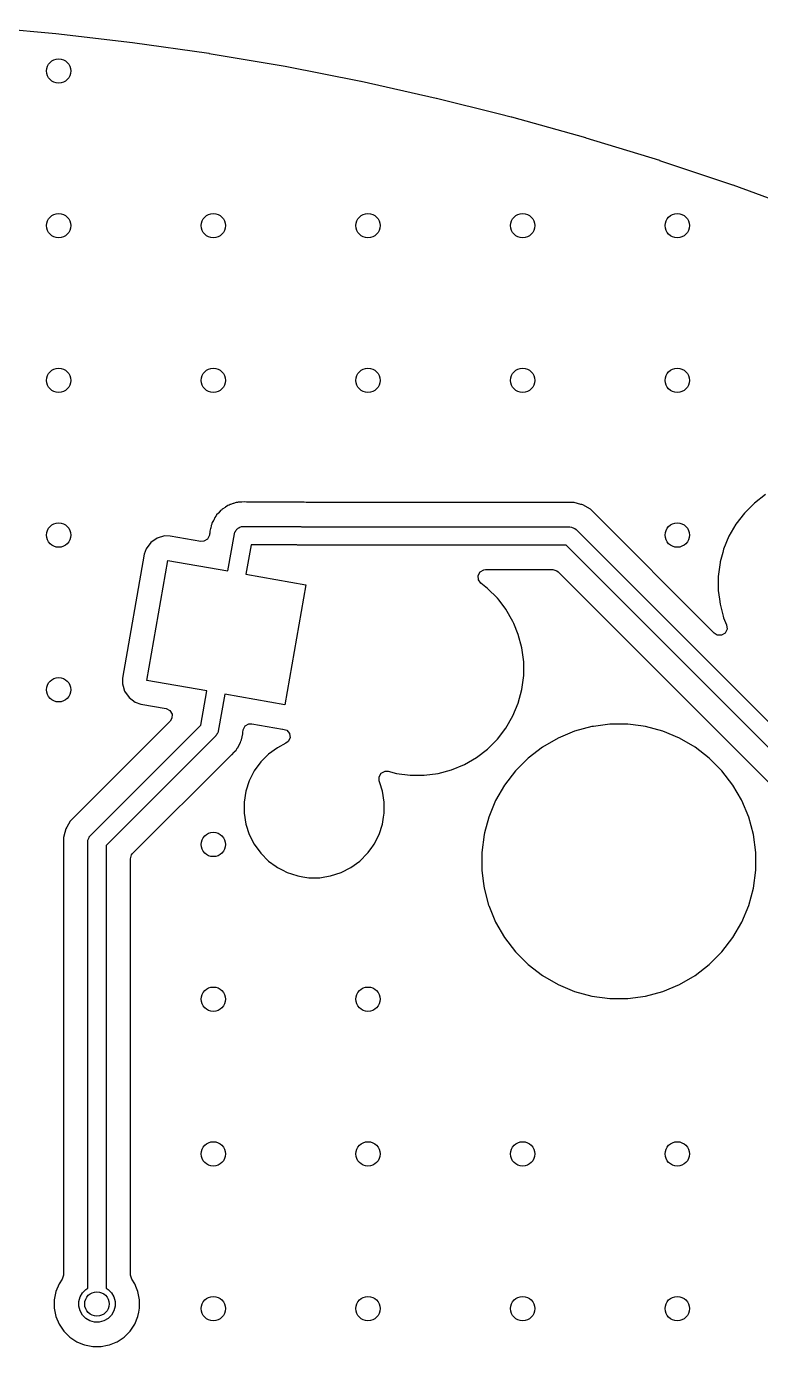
# Model space of a CAD drawing. Extents: x 2.6 to 14.2, y -9.4 to -3.8.
# Drawn here: x 5.362 to 5.837, y -4.655 to -3.802 of the extents above; entities that cross this region are included whole.
import ezdxf

# ---------------------------------------------------------------- set-up
doc = ezdxf.new("R2010")
doc.units = 0
doc.header["$MEASUREMENT"] = 0
doc.layers.add('BLACK', color=7, linetype='CONTINUOUS')

msp = doc.modelspace()

# ---------------------------------------------------------------- linework, layer by layer
at = {"layer": 'BLACK', "linetype": 'CONTINUOUS'}
for p, q in [((5.33168, -3.80174), (5.38131, -3.80625)), ((5.38131, -3.80625), (5.38143, -3.80626)), ((5.38143, -3.80626), (5.43092, -3.81206)), ((5.43092, -3.81206), (5.43104, -3.81207)), ((5.43104, -3.81207), (5.48036, -3.81914)), ((5.48036, -3.81914), (5.48049, -3.81916)), ((5.48049, -3.81916), (5.52961, -3.82751)), ((5.52961, -3.82751), (5.52973, -3.82753)), ((5.52973, -3.82753), (5.57862, -3.83715)), ((5.57862, -3.83715), (5.57874, -3.83717)), ((5.57874, -3.83717), (5.62737, -3.84805)), ((5.62737, -3.84805), (5.62749, -3.84808)), ((5.62749, -3.84808), (5.66824, -3.85831)), ((5.66824, -3.85831), (5.67582, -3.86021)), ((5.67582, -3.86021), (5.67594, -3.86025)), ((5.67594, -3.86025), (5.72393, -3.87363)), ((5.72393, -3.87363), (5.72405, -3.87366)), ((5.72405, -3.87366), (5.77169, -3.88828)), ((5.77169, -3.88828), (5.77181, -3.88832)), ((5.77181, -3.88832), (5.81904, -3.90417)), ((5.81904, -3.90417), (5.81916, -3.90421)), ((5.81916, -3.90421), (5.84854, -3.91492)), ((5.84025, -4.1044), (5.83308, -4.1099)), ((5.49085, -4.11268), (5.48938, -4.11352)), ((5.49103, -4.11257), (5.49085, -4.11268)), ((5.49259, -4.11148), (5.49103, -4.11257)), ((5.49349, -4.11115), (5.49259, -4.11148)), ((5.49406, -4.11082), (5.49349, -4.11115)), ((5.49432, -4.11067), (5.49406, -4.11082)), ((5.49596, -4.11023), (5.49432, -4.11067)), ((5.49617, -4.11018), (5.49596, -4.11023)), ((5.49596, -4.11023), (5.49596, -4.11023)), ((5.49796, -4.10952), (5.49617, -4.11018)), ((5.49891, -4.10944), (5.49796, -4.10952)), ((5.49932, -4.10933), (5.49891, -4.10944)), ((5.49984, -4.10919), (5.49932, -4.10933)), ((5.50174, -4.10919), (5.49984, -4.10919)), ((5.49984, -4.10919), (5.49984, -4.10919)), ((5.50364, -4.10903), (5.50174, -4.10919)), ((5.50458, -4.10919), (5.50364, -4.10903)), ((5.54143, -4.10919), (5.50458, -4.10919)), ((5.54204, -4.10936), (5.54143, -4.10919)), ((5.54143, -4.10919), (5.54143, -4.10919)), ((5.54331, -4.10952), (5.54204, -4.10936)), ((5.71659, -4.10952), (5.54331, -4.10952)), ((5.71874, -4.1101), (5.71659, -4.10952)), ((5.71659, -4.10952), (5.71659, -4.10952)), ((5.72085, -4.11067), (5.71874, -4.1101)), ((5.72148, -4.11083), (5.72085, -4.11067)), ((5.72085, -4.11067), (5.72085, -4.11067)), ((5.72211, -4.111), (5.72148, -4.11083)), ((5.72705, -4.11385), (5.72211, -4.111)), ((5.72211, -4.111), (5.72211, -4.111)), ((5.83308, -4.1099), (5.82669, -4.11629)), ((5.48334, -4.12103), (5.48249, -4.1225)), ((5.48345, -4.12085), (5.48334, -4.12103)), ((5.48334, -4.12103), (5.48334, -4.12103)), ((5.48425, -4.11912), (5.48345, -4.12085)), ((5.48487, -4.11839), (5.48425, -4.11912)), ((5.48508, -4.11802), (5.48487, -4.11839)), ((5.48535, -4.11756), (5.48508, -4.11802)), ((5.48508, -4.11802), (5.48508, -4.11802)), ((5.48654, -4.11636), (5.48535, -4.11756)), ((5.48535, -4.11756), (5.48535, -4.11756)), ((5.48669, -4.11621), (5.48654, -4.11636)), ((5.48654, -4.11636), (5.48654, -4.11636)), ((5.48792, -4.11475), (5.48669, -4.11621)), ((5.4887, -4.1142), (5.48792, -4.11475)), ((5.48901, -4.1139), (5.4887, -4.1142)), ((5.48938, -4.11352), (5.48901, -4.1139)), ((5.48901, -4.1139), (5.48901, -4.1139)), ((5.48938, -4.11352), (5.48938, -4.11352)), ((5.80717, -4.19398), (5.72705, -4.11385)), ((5.82669, -4.11629), (5.82119, -4.12346)), ((5.48083, -4.13003), (5.48072, -4.13067)), ((5.48094, -4.12939), (5.48083, -4.13003)), ((5.48102, -4.12854), (5.48094, -4.12939)), ((5.48145, -4.12638), (5.48102, -4.12801)), ((5.48102, -4.12801), (5.48102, -4.12854)), ((5.48151, -4.12617), (5.48145, -4.12638)), ((5.48184, -4.12429), (5.48151, -4.12617)), ((5.48224, -4.12343), (5.48184, -4.12429)), ((5.48236, -4.12301), (5.48224, -4.12343)), ((5.48249, -4.1225), (5.48236, -4.12301)), ((5.48236, -4.12301), (5.48236, -4.12301)), ((5.48249, -4.1225), (5.48249, -4.1225)), ((5.49266, -4.15374), (5.49687, -4.12984)), ((5.49687, -4.12984), (5.4969, -4.12976)), ((5.4969, -4.12971), (5.49693, -4.12963)), ((5.4969, -4.12976), (5.4969, -4.12971)), ((5.49693, -4.12963), (5.49718, -4.12873)), ((5.49718, -4.12873), (5.49753, -4.12818)), ((5.49753, -4.12818), (5.49778, -4.12759)), ((5.49778, -4.12759), (5.49814, -4.12722)), ((5.49814, -4.12722), (5.49842, -4.12678)), ((5.49842, -4.12678), (5.49895, -4.12641)), ((5.49895, -4.12641), (5.49941, -4.12596)), ((5.49941, -4.12596), (5.49989, -4.12576)), ((5.49989, -4.12576), (5.50031, -4.12546)), ((5.50031, -4.12546), (5.50094, -4.12532)), ((5.50094, -4.12532), (5.50154, -4.12507)), ((5.50154, -4.12507), (5.50247, -4.12498)), ((5.50247, -4.12498), (5.50256, -4.12496)), ((5.50256, -4.12496), (5.5026, -4.12497)), ((5.5026, -4.12497), (5.50269, -4.12496)), ((5.50269, -4.12496), (5.53857, -4.12496)), ((5.53857, -4.12496), (5.53973, -4.12507)), ((5.53973, -4.12507), (5.54025, -4.12529)), ((5.54025, -4.12529), (5.71374, -4.12529)), ((5.71374, -4.12529), (5.71489, -4.1254)), ((5.71489, -4.1254), (5.71534, -4.12559)), ((5.71534, -4.12559), (5.71702, -4.12629)), ((5.71702, -4.12629), (5.71792, -4.12702)), ((5.71792, -4.12702), (5.89588, -4.30498)), ((5.82119, -4.12346), (5.81667, -4.13128)), ((5.4428, -4.13542), (5.43979, -4.13941)), ((5.44689, -4.13256), (5.4428, -4.13542)), ((5.4428, -4.13542), (5.4428, -4.13542)), ((5.45167, -4.13109), (5.44689, -4.13256)), ((5.44689, -4.13256), (5.44689, -4.13256)), ((5.4554, -4.13116), (5.45167, -4.13109)), ((5.45167, -4.13109), (5.45167, -4.13109)), ((5.47506, -4.13463), (5.4554, -4.13116)), ((5.4554, -4.13116), (5.4554, -4.13116)), ((5.47714, -4.13454), (5.47506, -4.13463)), ((5.4795, -4.13313), (5.47714, -4.13454)), ((5.48072, -4.13067), (5.4795, -4.13313)), ((5.50764, -4.13677), (5.50429, -4.15579)), ((5.53723, -4.13677), (5.50764, -4.13677)), ((5.53775, -4.13699), (5.53723, -4.13677)), ((5.53891, -4.1371), (5.53775, -4.13699)), ((5.71129, -4.1371), (5.53891, -4.1371)), ((5.88926, -4.31507), (5.71129, -4.1371)), ((5.81667, -4.13128), (5.81322, -4.13963)), ((5.81667, -4.13128), (5.81667, -4.13128)), ((5.43858, -4.14294), (5.42447, -4.22293)), ((5.43979, -4.13941), (5.43858, -4.14294)), ((5.43858, -4.14294), (5.43858, -4.14294)), ((5.44022, -4.22445), (5.45389, -4.1469)), ((5.45389, -4.1469), (5.49266, -4.15374)), ((5.81261, -4.1419), (5.81101, -4.14786)), ((5.81322, -4.13963), (5.81261, -4.1419)), ((5.50429, -4.15579), (5.54306, -4.16263)), ((5.65444, -4.15666), (5.65579, -4.15426)), ((5.65579, -4.15426), (5.65822, -4.15297)), ((5.65822, -4.15297), (5.6592, -4.15287)), ((5.6592, -4.15287), (5.70274, -4.15287)), ((5.70274, -4.15287), (5.70538, -4.15365)), ((5.70538, -4.15365), (5.70619, -4.1543)), ((5.70619, -4.1543), (5.79334, -4.24144)), ((5.81088, -4.14835), (5.8097, -4.15731)), ((5.81101, -4.14786), (5.81088, -4.14835)), ((5.81088, -4.14835), (5.81088, -4.14835)), ((5.54306, -4.16263), (5.52939, -4.24017)), ((5.6546, -4.1594), (5.65444, -4.15666)), ((5.65623, -4.16162), (5.6546, -4.1594)), ((5.66059, -4.16497), (5.65623, -4.16162)), ((5.8097, -4.15731), (5.8097, -4.16635)), ((5.66697, -4.17136), (5.66059, -4.16497)), ((5.66059, -4.16497), (5.66059, -4.16497)), ((5.66059, -4.16497), (5.66059, -4.16497)), ((5.66698, -4.17136), (5.66697, -4.17136)), ((5.66796, -4.17264), (5.66698, -4.17136)), ((5.66698, -4.17136), (5.66698, -4.17136)), ((5.67247, -4.17853), (5.66796, -4.17264)), ((5.8097, -4.16635), (5.81045, -4.17202)), ((5.81045, -4.17202), (5.81088, -4.1753)), ((5.67699, -4.18635), (5.67247, -4.17853)), ((5.67247, -4.17853), (5.67247, -4.17853)), ((5.67247, -4.17853), (5.67247, -4.17853)), ((5.81088, -4.1753), (5.81295, -4.18304)), ((5.67758, -4.18776), (5.67699, -4.18635)), ((5.67699, -4.18635), (5.67699, -4.18635)), ((5.67699, -4.18635), (5.67699, -4.18635)), ((5.68045, -4.1947), (5.67758, -4.18776)), ((5.81295, -4.18304), (5.81322, -4.18403)), ((5.81322, -4.18403), (5.81322, -4.18403)), ((5.81322, -4.18403), (5.81513, -4.18866)), ((5.81513, -4.18866), (5.81543, -4.19139)), ((5.68279, -4.20342), (5.68045, -4.1947)), ((5.80908, -4.19516), (5.80717, -4.19398)), ((5.81183, -4.19525), (5.80908, -4.19516)), ((5.8142, -4.19385), (5.81183, -4.19525)), ((5.81543, -4.19139), (5.8142, -4.19385)), ((5.68397, -4.21238), (5.68279, -4.20342)), ((5.68397, -4.22141), (5.68397, -4.21238)), ((5.42447, -4.22293), (5.42441, -4.22667)), ((5.42447, -4.22293), (5.42447, -4.22293)), ((5.68279, -4.23037), (5.68397, -4.22141)), ((5.42441, -4.22667), (5.42441, -4.22667)), ((5.42441, -4.22667), (5.42485, -4.2281)), ((5.42485, -4.2281), (5.42587, -4.23145)), ((5.42587, -4.23145), (5.42873, -4.23554)), ((5.47899, -4.23128), (5.44022, -4.22445)), ((5.4751, -4.25335), (5.47899, -4.23128)), ((5.68045, -4.2391), (5.68279, -4.23037)), ((5.42873, -4.23554), (5.43272, -4.23854)), ((5.43272, -4.23854), (5.43626, -4.23976)), ((5.43626, -4.23976), (5.45264, -4.24265)), ((5.49062, -4.23334), (5.48641, -4.25724)), ((5.52939, -4.24017), (5.49062, -4.23334)), ((5.67699, -4.24744), (5.68045, -4.2391)), ((5.45264, -4.24265), (5.45511, -4.24387)), ((5.45511, -4.24387), (5.45652, -4.24623)), ((5.45643, -4.24898), (5.45525, -4.25091)), ((5.45652, -4.24623), (5.45643, -4.24898)), ((5.67247, -4.25527), (5.67699, -4.24744)), ((5.79334, -4.24144), (5.88013, -4.32823)), ((5.45525, -4.25091), (5.39061, -4.31555)), ((5.40378, -4.32468), (5.4751, -4.25335)), ((5.48635, -4.25746), (5.4861, -4.25836)), ((5.48639, -4.25737), (5.48635, -4.25746)), ((5.48641, -4.25724), (5.48639, -4.25733)), ((5.48639, -4.25733), (5.48639, -4.25737)), ((5.50227, -4.25811), (5.50257, -4.25641)), ((5.50227, -4.25907), (5.50227, -4.25811)), ((5.50257, -4.25641), (5.50379, -4.25395)), ((5.50379, -4.25395), (5.50615, -4.25253)), ((5.50615, -4.25253), (5.50822, -4.25245)), ((5.50822, -4.25245), (5.52788, -4.25592)), ((5.52788, -4.25592), (5.52808, -4.25592)), ((5.52808, -4.25592), (5.5307, -4.25674)), ((5.5307, -4.25674), (5.53247, -4.25885)), ((5.66698, -4.26244), (5.67247, -4.25527)), ((5.71686, -4.25735), (5.70613, -4.26179)), ((5.72808, -4.25434), (5.71686, -4.25735)), ((5.71686, -4.25735), (5.71686, -4.25735)), ((5.72916, -4.2542), (5.72808, -4.25434)), ((5.7396, -4.25282), (5.72916, -4.2542)), ((5.75121, -4.25282), (5.7396, -4.25282)), ((5.7396, -4.25282), (5.7396, -4.25282)), ((5.75974, -4.25395), (5.75121, -4.25282)), ((5.75121, -4.25282), (5.75121, -4.25282)), ((5.76273, -4.25434), (5.75974, -4.25395)), ((5.77395, -4.25735), (5.76273, -4.25434)), ((5.77395, -4.25735), (5.77395, -4.25735)), ((5.77395, -4.25735), (5.77395, -4.25735)), ((5.78468, -4.26179), (5.77395, -4.25735)), ((5.48477, -4.26039), (5.41386, -4.3313)), ((5.48482, -4.26033), (5.48477, -4.26039)), ((5.48486, -4.2603), (5.48482, -4.26033)), ((5.48492, -4.2602), (5.48486, -4.2603)), ((5.48548, -4.25952), (5.48492, -4.2602)), ((5.4855, -4.2595), (5.48548, -4.25952)), ((5.48575, -4.2589), (5.4855, -4.2595)), ((5.4861, -4.25836), (5.48575, -4.2589)), ((5.49903, -4.26796), (5.49984, -4.26623)), ((5.49984, -4.26623), (5.50079, -4.26458)), ((5.50079, -4.26458), (5.50104, -4.26366)), ((5.50104, -4.26366), (5.50144, -4.26279)), ((5.50144, -4.26279), (5.50177, -4.26091)), ((5.50177, -4.26091), (5.50227, -4.25907)), ((5.53021, -4.26515), (5.5247, -4.26796)), ((5.53163, -4.26406), (5.53021, -4.26515)), ((5.53281, -4.26158), (5.53163, -4.26406)), ((5.53247, -4.25885), (5.53281, -4.26158)), ((5.66059, -4.26882), (5.66697, -4.26244)), ((5.66697, -4.26244), (5.66697, -4.26244)), ((5.66697, -4.26244), (5.66698, -4.26244)), ((5.70613, -4.26179), (5.69608, -4.2676)), ((5.70613, -4.26179), (5.70613, -4.26179)), ((5.79474, -4.2676), (5.78468, -4.26179)), ((5.78468, -4.26179), (5.78468, -4.26179)), ((5.43106, -4.3364), (5.49367, -4.27378)), ((5.49367, -4.27378), (5.4939, -4.27356)), ((5.4939, -4.27356), (5.49429, -4.27317)), ((5.4939, -4.27356), (5.4939, -4.27356)), ((5.49429, -4.27317), (5.49493, -4.27264)), ((5.49429, -4.27317), (5.49429, -4.27317)), ((5.49493, -4.27264), (5.49536, -4.27233)), ((5.49536, -4.27233), (5.49645, -4.27104)), ((5.49645, -4.27104), (5.49674, -4.27072)), ((5.49674, -4.27072), (5.49794, -4.26952)), ((5.49794, -4.26952), (5.4982, -4.26906)), ((5.4982, -4.26906), (5.49869, -4.26837)), ((5.49869, -4.26837), (5.49898, -4.26802)), ((5.49898, -4.26802), (5.49903, -4.26796)), ((5.51894, -4.27215), (5.51389, -4.27719)), ((5.5247, -4.26796), (5.51894, -4.27215)), ((5.51894, -4.27215), (5.51894, -4.27215)), ((5.6456, -4.27884), (5.65342, -4.27432)), ((5.65342, -4.27432), (5.66059, -4.26882)), ((5.66059, -4.26882), (5.66059, -4.26882)), ((5.66059, -4.26882), (5.66059, -4.26882)), ((5.68686, -4.27467), (5.67865, -4.28288)), ((5.69608, -4.2676), (5.68686, -4.27467)), ((5.68686, -4.27467), (5.68686, -4.27467)), ((5.80395, -4.27467), (5.79474, -4.2676)), ((5.81216, -4.28288), (5.80395, -4.27467)), ((5.80395, -4.27467), (5.80395, -4.27467)), ((5.5097, -4.28296), (5.50647, -4.28931)), ((5.51389, -4.27719), (5.5097, -4.28296)), ((5.51389, -4.27719), (5.51389, -4.27719)), ((5.59181, -4.28436), (5.59428, -4.28315)), ((5.59428, -4.28315), (5.59638, -4.28324)), ((5.59638, -4.28324), (5.60158, -4.28464)), ((5.62852, -4.28464), (5.63725, -4.2823)), ((5.63725, -4.2823), (5.6456, -4.27884)), ((5.67865, -4.28288), (5.67158, -4.29209)), ((5.67865, -4.28288), (5.67865, -4.28288)), ((5.81923, -4.29209), (5.81216, -4.28288)), ((5.81216, -4.28288), (5.81216, -4.28288)), ((5.50647, -4.28931), (5.50426, -4.29609)), ((5.50647, -4.28931), (5.50647, -4.28931)), ((5.59039, -4.28672), (5.59181, -4.28436)), ((5.59047, -4.28947), (5.59039, -4.28672)), ((5.59087, -4.29069), (5.59047, -4.28947)), ((5.59262, -4.29609), (5.59087, -4.29069)), ((5.60158, -4.28464), (5.61053, -4.28581)), ((5.61053, -4.28581), (5.61053, -4.28581)), ((5.61053, -4.28581), (5.61957, -4.28581)), ((5.61957, -4.28581), (5.62852, -4.28464)), ((5.61957, -4.28581), (5.61957, -4.28581)), ((5.67158, -4.29209), (5.66577, -4.30215)), ((5.82474, -4.30162), (5.81923, -4.29209)), ((5.50426, -4.29609), (5.50315, -4.30313)), ((5.59374, -4.30313), (5.59262, -4.29609)), ((5.50315, -4.30313), (5.50315, -4.31026)), ((5.59374, -4.31026), (5.59374, -4.30313)), ((5.66577, -4.30215), (5.66133, -4.31288)), ((5.66577, -4.30215), (5.66577, -4.30215)), ((5.82504, -4.30215), (5.82474, -4.30162)), ((5.82949, -4.31288), (5.82504, -4.30215)), ((5.39061, -4.31555), (5.38847, -4.31926)), ((5.39061, -4.31555), (5.39061, -4.31555)), ((5.50315, -4.31026), (5.50426, -4.3173)), ((5.50426, -4.3173), (5.50647, -4.32408)), ((5.59042, -4.32408), (5.59262, -4.3173)), ((5.59262, -4.3173), (5.59332, -4.31288)), ((5.59332, -4.31288), (5.59374, -4.31026)), ((5.66133, -4.31288), (5.65862, -4.32298)), ((5.66133, -4.31288), (5.66133, -4.31288)), ((5.83249, -4.3241), (5.82949, -4.31288)), ((5.38712, -4.32287), (5.38628, -4.326)), ((5.38628, -4.326), (5.38628, -4.326)), ((5.38628, -4.326), (5.38628, -4.60883)), ((5.38776, -4.32049), (5.38712, -4.32287)), ((5.38847, -4.31926), (5.38776, -4.32049)), ((5.38776, -4.32049), (5.38776, -4.32049)), ((5.40216, -4.3277), (5.40287, -4.326)), ((5.40287, -4.326), (5.40304, -4.32557)), ((5.40304, -4.32557), (5.40378, -4.32468)), ((5.50647, -4.32408), (5.50647, -4.32408)), ((5.50647, -4.32408), (5.5097, -4.33044)), ((5.58718, -4.33044), (5.59042, -4.32408)), ((5.65832, -4.3241), (5.6568, -4.33562)), ((5.65862, -4.32298), (5.65832, -4.3241)), ((5.65832, -4.3241), (5.65832, -4.3241)), ((5.83401, -4.33562), (5.83249, -4.3241)), ((5.40205, -4.32885), (5.40216, -4.3277)), ((5.40205, -4.61741), (5.40205, -4.32885)), ((5.41386, -4.3313), (5.41386, -4.61741)), ((5.5097, -4.33044), (5.51389, -4.3362)), ((5.58342, -4.33562), (5.58562, -4.33259)), ((5.58562, -4.33259), (5.58632, -4.33162)), ((5.58632, -4.33162), (5.58718, -4.33044)), ((5.42963, -4.33985), (5.4304, -4.33721)), ((5.42963, -4.60883), (5.42963, -4.33985)), ((5.4304, -4.33721), (5.43106, -4.3364)), ((5.51389, -4.3362), (5.51389, -4.3362)), ((5.51389, -4.3362), (5.51894, -4.34124)), ((5.51894, -4.34124), (5.51894, -4.34125)), ((5.51894, -4.34125), (5.5238, -4.34478)), ((5.57218, -4.34544), (5.57795, -4.34124)), ((5.57795, -4.34124), (5.58299, -4.3362)), ((5.58299, -4.3362), (5.58342, -4.33562)), ((5.58299, -4.3362), (5.58299, -4.3362)), ((5.58299, -4.3362), (5.58299, -4.3362)), ((5.6568, -4.33562), (5.6568, -4.34723)), ((5.83401, -4.34723), (5.83401, -4.33562)), ((5.5238, -4.34478), (5.5247, -4.34544)), ((5.5247, -4.34544), (5.52771, -4.34697)), ((5.52771, -4.34697), (5.53106, -4.34867)), ((5.53106, -4.34867), (5.53106, -4.34867)), ((5.53106, -4.34867), (5.53374, -4.34954)), ((5.53374, -4.34954), (5.53784, -4.35088)), ((5.53784, -4.35088), (5.5411, -4.35139)), ((5.5411, -4.35139), (5.54488, -4.35199)), ((5.54488, -4.35199), (5.54488, -4.35199)), ((5.54488, -4.35199), (5.55201, -4.35199)), ((5.55201, -4.35199), (5.55542, -4.35145)), ((5.55542, -4.35145), (5.55905, -4.35088)), ((5.55905, -4.35088), (5.56583, -4.34867)), ((5.56583, -4.34867), (5.57218, -4.34544)), ((5.6568, -4.34723), (5.65773, -4.35425)), ((5.83249, -4.35875), (5.83401, -4.34723)), ((5.65773, -4.35425), (5.65832, -4.35875)), ((5.65832, -4.35875), (5.66127, -4.36977)), ((5.82949, -4.36997), (5.83249, -4.35875)), ((5.66127, -4.36977), (5.66133, -4.36997)), ((5.66133, -4.36997), (5.66133, -4.36997)), ((5.66133, -4.36997), (5.66577, -4.3807)), ((5.82504, -4.3807), (5.82949, -4.36997)), ((5.66577, -4.3807), (5.66577, -4.3807)), ((5.66577, -4.3807), (5.67158, -4.39076)), ((5.81923, -4.39076), (5.82504, -4.3807)), ((5.67158, -4.39076), (5.67865, -4.39997)), ((5.81216, -4.39997), (5.81923, -4.39076)), ((5.67865, -4.39997), (5.67865, -4.39997)), ((5.67865, -4.39997), (5.68686, -4.40818)), ((5.80395, -4.40818), (5.81216, -4.39997)), ((5.68686, -4.40818), (5.68686, -4.40818)), ((5.68686, -4.40818), (5.69608, -4.41525)), ((5.79474, -4.41525), (5.80395, -4.40818)), ((5.69608, -4.41525), (5.70613, -4.42106)), ((5.78468, -4.42106), (5.79474, -4.41525)), ((5.70613, -4.42106), (5.70613, -4.42106)), ((5.70613, -4.42106), (5.70613, -4.42106)), ((5.70613, -4.42106), (5.71686, -4.42551)), ((5.71686, -4.42551), (5.72808, -4.42851)), ((5.72808, -4.42851), (5.7396, -4.43003)), ((5.75121, -4.43003), (5.76273, -4.42851)), ((5.76273, -4.42851), (5.77395, -4.42551)), ((5.77395, -4.42551), (5.78468, -4.42106)), ((5.7396, -4.43003), (5.7396, -4.43003)), ((5.7396, -4.43003), (5.75121, -4.43003)), ((5.75121, -4.43003), (5.75121, -4.43003)), ((5.38351, -4.61446), (5.38143, -4.61948)), ((5.38546, -4.61155), (5.38351, -4.61446)), ((5.38351, -4.61446), (5.38351, -4.61446)), ((5.3855, -4.61147), (5.38546, -4.61155)), ((5.38628, -4.60883), (5.3855, -4.61147)), ((5.42963, -4.60892), (5.42963, -4.60883)), ((5.43045, -4.61155), (5.42963, -4.60892)), ((5.43239, -4.61446), (5.43045, -4.61155)), ((5.43355, -4.61726), (5.43239, -4.61446)), ((5.43239, -4.61446), (5.43239, -4.61446)), ((5.38143, -4.61948), (5.38037, -4.6248)), ((5.38037, -4.6248), (5.38037, -4.6248)), ((5.38037, -4.6248), (5.38037, -4.63024)), ((5.38143, -4.61948), (5.38143, -4.61948)), ((5.39624, -4.62598), (5.39704, -4.623)), ((5.39704, -4.623), (5.39858, -4.62033)), ((5.39858, -4.62033), (5.40076, -4.61815)), ((5.40076, -4.61815), (5.40205, -4.61741)), ((5.41386, -4.61741), (5.41514, -4.61815)), ((5.41514, -4.61815), (5.41732, -4.62033)), ((5.41732, -4.62033), (5.41886, -4.623)), ((5.41886, -4.623), (5.41966, -4.62598)), ((5.43447, -4.61948), (5.43355, -4.61726)), ((5.43553, -4.6248), (5.43447, -4.61948)), ((5.43447, -4.61948), (5.43447, -4.61948)), ((5.43447, -4.61948), (5.43447, -4.61948)), ((5.43553, -4.63024), (5.43553, -4.6248)), ((5.38037, -4.63024), (5.38037, -4.63024)), ((5.38037, -4.63024), (5.38037, -4.63024)), ((5.38037, -4.63024), (5.38143, -4.63556)), ((5.39624, -4.62906), (5.39624, -4.62598)), ((5.39704, -4.63204), (5.39624, -4.62906)), ((5.39858, -4.63471), (5.39704, -4.63204)), ((5.41886, -4.63204), (5.41732, -4.63471)), ((5.41966, -4.62906), (5.41886, -4.63204)), ((5.41966, -4.62598), (5.41966, -4.62906)), ((5.43447, -4.63556), (5.43502, -4.63283)), ((5.43502, -4.63283), (5.43553, -4.63024)), ((5.38143, -4.63556), (5.38143, -4.63556)), ((5.38143, -4.63556), (5.38351, -4.64058)), ((5.38351, -4.64058), (5.38351, -4.64058)), ((5.38351, -4.64058), (5.38653, -4.6451)), ((5.40076, -4.63689), (5.39858, -4.63471)), ((5.40343, -4.63843), (5.40076, -4.63689)), ((5.40641, -4.63923), (5.40343, -4.63843)), ((5.40949, -4.63923), (5.40641, -4.63923)), ((5.41247, -4.63843), (5.40949, -4.63923)), ((5.41514, -4.63689), (5.41247, -4.63843)), ((5.41732, -4.63471), (5.41514, -4.63689)), ((5.42937, -4.6451), (5.43239, -4.64058)), ((5.43239, -4.64058), (5.43447, -4.63556)), ((5.38653, -4.6451), (5.38653, -4.6451)), ((5.38653, -4.6451), (5.39037, -4.64894)), ((5.39037, -4.64894), (5.39037, -4.64894)), ((5.39037, -4.64894), (5.39489, -4.65196)), ((5.42102, -4.65196), (5.42553, -4.64894)), ((5.42553, -4.64894), (5.42937, -4.6451)), ((5.39489, -4.65196), (5.39489, -4.65196)), ((5.39489, -4.65196), (5.39853, -4.65347)), ((5.39853, -4.65347), (5.39991, -4.65404)), ((5.39991, -4.65404), (5.39991, -4.65404)), ((5.39991, -4.65404), (5.39991, -4.65404)), ((5.39991, -4.65404), (5.40524, -4.6551)), ((5.40524, -4.6551), (5.40524, -4.6551)), ((5.40524, -4.6551), (5.41067, -4.6551)), ((5.41067, -4.6551), (5.41488, -4.65426)), ((5.41488, -4.65426), (5.416, -4.65404)), ((5.416, -4.65404), (5.42049, -4.65218)), ((5.42049, -4.65218), (5.42102, -4.65196)), ((5.42102, -4.65196), (5.42102, -4.65196)), ((5.42102, -4.65196), (5.42102, -4.65196))]:
    msp.add_line(p, q, dxfattribs=at)
at = {"layer": 'BLACK'}
for centre in [(5.38323, -3.83054), (5.38323, -3.93054), (5.48323, -3.93054), (5.58323, -3.93054), (5.68323, -3.93054), (5.78323, -3.93054), (5.38323, -4.03054), (5.48323, -4.03054), (5.58323, -4.03054), (5.68323, -4.03054), (5.78323, -4.03054), (5.38323, -4.13054), (5.78323, -4.13054), (5.38323, -4.23054), (5.48323, -4.33054), (5.48323, -4.43054), (5.58323, -4.43054), (5.48323, -4.53054), (5.58323, -4.53054), (5.68323, -4.53054), (5.78323, -4.53054), (5.40795, -4.62752), (5.48323, -4.63054), (5.58323, -4.63054), (5.68323, -4.63054), (5.78323, -4.63054)]:
    msp.add_circle(centre, 0.00787, dxfattribs=at)

doc.saveas('drawing.dxf')
